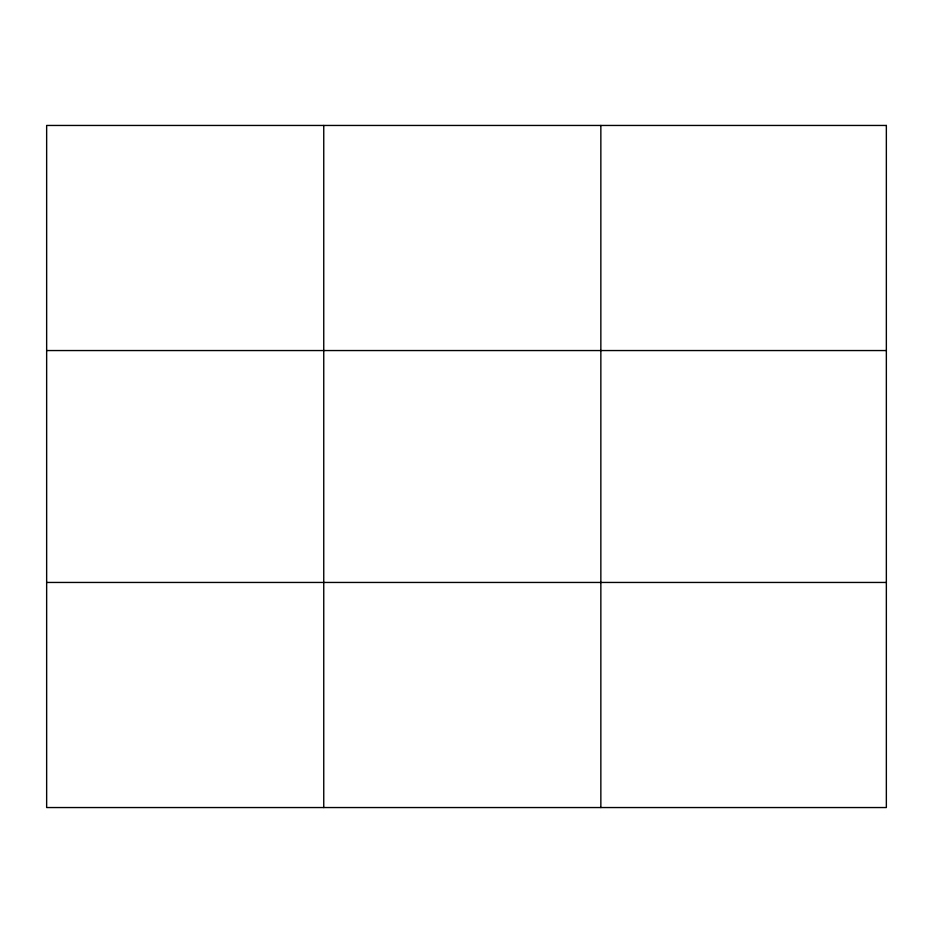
<?xml version="1.0" encoding="UTF-8"?>
<svg xmlns="http://www.w3.org/2000/svg" width="933" height="933" viewBox="0 0 933 933"><rect width="100%" height="100%" fill="white"/><g stroke="black" fill="none" stroke-linecap="round" stroke-linejoin="round"><path stroke-width="1.4" d="M323.751 125.454L323.751 807.546M600.852 125.454L600.852 807.546M46.65 350.551L886.35 350.551M46.65 582.449L886.35 582.449M886.35 125.454L886.35 807.546L46.65 807.546L46.65 125.454L886.35 125.454"/></g></svg>
